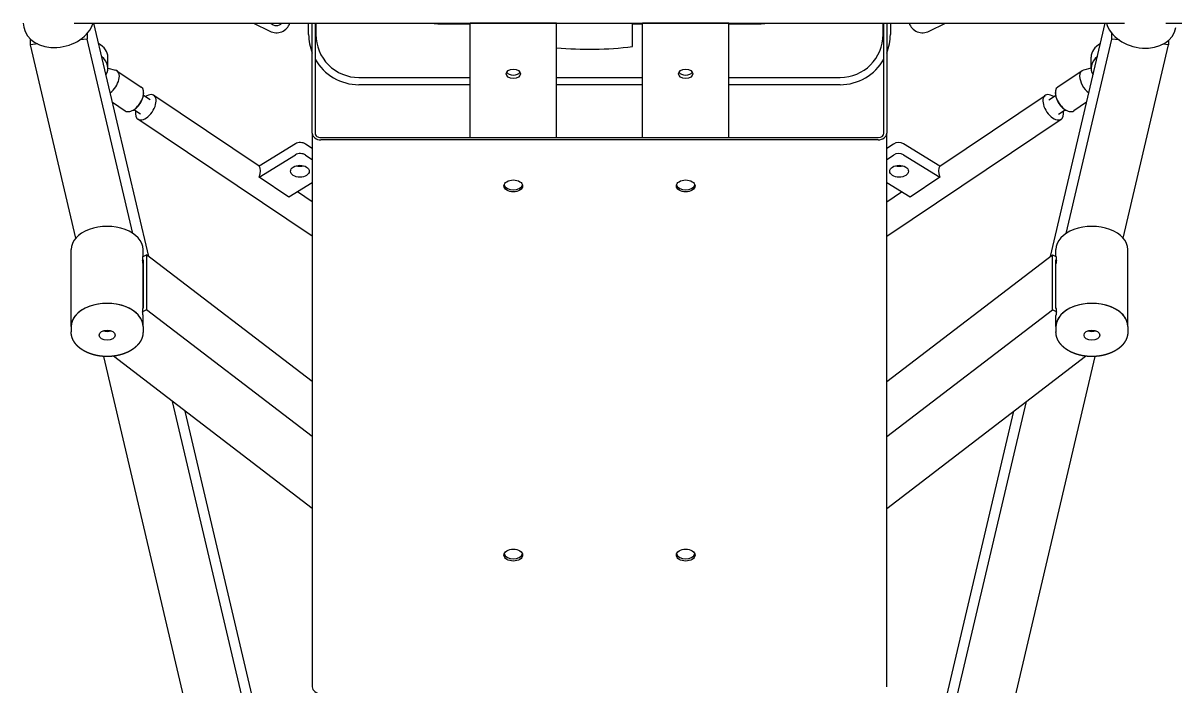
# Model space of a CAD drawing. Header units: millimetres. Extents: x -396 to 32754, y 354 to 22128.
# Drawn here: x 20243 to 21046, y 6956 to 7419 of the extents above; entities that cross this region are included whole.
import ezdxf

# ---------------------------------------------------------------- set-up
doc = ezdxf.new("R2010")
doc.units = ezdxf.units.MM
doc.layers.add('equipments', color=250, linetype='Continuous')
doc.layers.add('furniture', color=26, linetype='Continuous')

# ---------------------------------------------------------------- blocks, each defined once
blk = doc.blocks.new('Fit17')
at = {"layer": 'equipments'}
for p, q in [((-401.35, 1346.94), (-400.85, 1344.15)), ((-365.76, 1346.94), (365.55, 1346.94)), ((-313.89, 1184.42), (-352.14, 1346.94)), ((-240.87, 1346.94), (-229.47, 1341.24)), ((-202.5, 1339), (-202.5, 1346.94)), ((-200, 1270.18), (-200, 1346.94)), ((-198, 1346.94), (-198, 1270.18)), ((-197.5, 1346.94), (-197.5, 1339)), ((-112.5, 1346.5), (-90, 1346.5)), ((-30, 1346.94), (-90, 1346.94)), ((-90, 1267.12), (-90, 1346.94)), ((-30, 1267.12), (-30, 1346.94)), ((23, 1330.5), (23, 1346.94)), ((23, 1346.5), (30, 1346.5)), ((90, 1346.94), (30, 1346.94)), ((30, 1267.12), (30, 1346.94)), ((90, 1267.12), (90, 1346.94)), ((90, 1346.5), (112.5, 1346.5)), ((197.5, 1339), (197.5, 1346.94)), ((198, 1270.18), (198, 1346.94)), ((200, 1346.94), (200, 1270.18)), ((202.5, 1346.94), (202.5, 1339)), ((229.47, 1341.24), (240.87, 1346.94)), ((313.89, 1184.42), (352.14, 1346.94)), ((394.36, 1346.94), (450, 1346.94)), ((-396.25, 1331.85), (-396.25, 1335.85)), ((-356.7, 1335.7), (-361.86, 1335.2)), ((-356.7, 1339.69), (-356.7, 1335.7)), ((-324.87, 1200.42), (-356.7, 1335.7)), ((324.87, 1200.42), (356.7, 1335.7)), ((356.7, 1335.7), (356.7, 1339.85)), ((361.71, 1335.21), (356.7, 1335.7)), ((396.25, 1334.96), (396.25, 1331.85)), ((-391.1, 1332.35), (-396.25, 1331.85)), ((-364.56, 1197.18), (-396.25, 1331.85)), ((364.56, 1197.18), (396.25, 1331.85)), ((396.25, 1331.85), (392.24, 1332.24)), ((-342.27, 1315.53), (-342.27, 1323.19)), ((342.27, 1315.53), (342.27, 1323.19)), ((-342.27, 1315.48), (-336.97, 1314.19)), ((-335.95, 1313.74), (-319, 1302.36)), ((-167.5, 1309), (-90, 1309)), ((-30, 1309), (30, 1309)), ((90, 1309), (167.5, 1309)), ((335.95, 1313.74), (319, 1302.36)), ((342.27, 1315.48), (336.97, 1314.19)), ((-90, 1304), (-167.5, 1304)), ((30, 1304), (-30, 1304)), ((167.5, 1304), (90, 1304)), ((-312.93, 1293.47), (-317.5, 1296.54)), ((-317.37, 1297.78), (-317.36, 1298.22)), ((-236.92, 1247.28), (-310.35, 1296.56)), ((236.92, 1247.28), (310.35, 1296.56)), ((312.93, 1293.47), (317.5, 1296.54)), ((317.37, 1297.78), (317.36, 1298.22)), ((-339.16, 1291.81), (-330.15, 1285.76)), ((-325.29, 1285.99), (-325.69, 1285.81)), ((-319.62, 1283.51), (-324.19, 1286.58)), ((319.62, 1283.51), (324.19, 1286.58)), ((325.29, 1285.99), (325.69, 1285.81)), ((339.17, 1291.81), (330.15, 1285.76)), ((-200, 1198.41), (-321.5, 1279.96)), ((200, 1198.41), (321.5, 1279.96)), ((-200, 1270.18), (-200, 884.51)), ((200, 884.51), (200, 1270.18)), ((-211.75, 1262.77), (-237.03, 1247.21)), ((-200, 1259.53), (-204.68, 1262.67)), ((-194, 1267.12), (194, 1267.12)), ((194, 1265.58), (-194, 1265.58)), ((204.68, 1262.67), (200, 1259.53)), ((237.03, 1247.21), (211.75, 1262.77)), ((-237.03, 1239.55), (-211.75, 1255.11)), ((-204.68, 1255.01), (-200, 1251.86)), ((200, 1251.86), (204.68, 1255.01)), ((211.75, 1255.11), (237.03, 1239.55)), ((-237.03, 1247.18), (-237.03, 1247.21)), ((237.03, 1247.21), (237.03, 1247.18)), ((-237.03, 1239.55), (-237.03, 1239.57)), ((-216.28, 1225.62), (-237.03, 1239.55)), ((237.03, 1239.55), (216.28, 1225.62)), ((237.03, 1239.57), (237.03, 1239.55)), ((-200, 1235.64), (-216.28, 1225.62)), ((-200, 1222.5), (-210.21, 1229.35)), ((216.28, 1225.62), (200, 1235.64)), ((200, 1222.5), (210.21, 1229.35)), ((-367.83, 1135.62), (-367.83, 1189.24)), ((-317.83, 1184.16), (-317.83, 1189.24)), ((317.83, 1184.16), (317.83, 1189.24)), ((367.83, 1135.62), (367.83, 1189.24)), ((-318.11, 1184.01), (-315.32, 1185.51)), ((-318.11, 1184.01), (-318.11, 1181.71)), ((-318.11, 1181.71), (-317.62, 1181.97)), ((-317.62, 1181.97), (-317.62, 1148.27)), ((-200, 1097.17), (-315.32, 1185.51)), ((-315.32, 1185.51), (-315.32, 1147.21)), ((200, 1097.17), (315.32, 1185.51)), ((315.32, 1185.51), (318.11, 1184.01)), ((315.32, 1147.21), (315.32, 1185.51)), ((317.62, 1181.97), (318.11, 1181.71)), ((317.62, 1148.27), (317.62, 1181.97)), ((318.11, 1181.71), (318.11, 1184.01)), ((-317.83, 1148.16), (-317.83, 1179.29)), ((317.83, 1148.16), (317.83, 1179.29)), ((-317.62, 1148.27), (-318.11, 1148)), ((-318.11, 1148), (-318.11, 1145.7)), ((318.11, 1148), (317.62, 1148.27)), ((318.11, 1145.7), (318.11, 1148)), ((-315.32, 1147.21), (-318.11, 1145.7)), ((-317.83, 1135.62), (-317.83, 1143.28)), ((-200, 1058.87), (-315.32, 1147.21)), ((200, 1058.87), (315.32, 1147.21)), ((318.11, 1145.7), (315.32, 1147.21)), ((317.83, 1135.62), (317.83, 1143.28)), ((-367.83, 1135.62), (-367.83, 1131.79)), ((-317.83, 1135.62), (-317.83, 1131.79)), ((317.83, 1135.62), (317.83, 1131.79)), ((367.83, 1135.62), (367.83, 1131.79)), ((-270.33, 796.76), (-345.16, 1114.72)), ((-200, 1008.87), (-338.43, 1114.91)), ((200, 1008.87), (338.43, 1114.91)), ((270.33, 796.76), (345.16, 1114.72)), ((-229.57, 795.48), (-297.34, 1083.44)), ((-239.98, 870.36), (-288.54, 1076.7)), ((229.57, 795.48), (297.34, 1083.44)), ((239.98, 870.36), (288.54, 1076.7))]:
    blk.add_line(p, q, dxfattribs=at)
for centre, radius, start, end in [((-225, 1350.18), 10, 243.43493, 341.06393), ((-225, 1350.18), 5, 220.46814, 319.53183), ((-112.5, 1376.5), 30, 260.22863, 269.99998), ((112.5, 1376.5), 30, 269.99998, 279.77134), ((225, 1350.18), 10, 198.93604, 296.56504), ((-167.5, 1339), 35, 179.99998, 201.78677), ((-167.5, 1339), 30, 179.99998, 269.99998), ((167.5, 1339), 30, 269.99998, 359.99998), ((167.5, 1339), 35, 338.2132, 359.99998), ((-7, 1578.69), 250, 264.72131, 276.89209), ((-167.5, 1339), 35, 209.37491, 269.99998), ((167.5, 1339), 35, 269.99998, 330.62506)]:
    blk.add_arc(centre, radius, start, end, dxfattribs=at)
for centre, major_axis, ratio, start_param, end_param in [((-376.48, 1349.1), (24.21, 5.7), 0.757428, 3.101071, 5.869108), ((376.97, 1348.67), (24.21, -5.7), 0.757428, -2.750081, 0.040521), ((-362.27, 1323.19), (20, 0), 0.642788, 0, 0.83074), ((362.27, 1323.19), (20, 0), 0.642788, 2.310853, 3.141593), ((-362.27, 1315.53), (20, 0), 0.642788, -0.372891, 0.673153), ((362.27, 1315.53), (20, 0), 0.642788, 2.46844, 3.514483), ((-341.52, 1305.43), (5.57, 8.3), 0.55323, -2.146308, 0.200578), ((-60, 1311.58), (5, 0), 0.642788, 1.570796326794896, 7.853981633974482), ((-60, 1313.88), (5, 0), 0.642788, -2.775975, -0.365618), ((60, 1311.58), (5, 0), 0.642788, 1.570796326794896, 7.853981633974482), ((60, 1313.88), (5, 0), 0.642788, -2.775975, -0.365618), ((341.52, 1305.43), (5.57, -8.3), 0.55323, 2.941015, 3.830993), ((341.52, 1305.43), (5.57, -8.3), 0.55323, -2.452192, -0.995284), ((-324.57, 1294.06), (5.57, 8.3), 0.55323, -3.141593, 0), ((324.57, 1294.06), (5.57, -8.3), 0.55323, -3.141593, 0), ((-324.23, 1293.83), (5.29, 7.89), 0.55323, -2.415278, -0.726315), ((-315.93, 1288.26), (5.57, 8.3), 0.55323, 2.452192, 7.210481), ((315.93, 1288.26), (5.57, -8.3), 0.55323, 2.214297, 6.972586), ((324.23, 1293.83), (5.29, -7.89), 0.55323, -2.415278, -0.726315), ((-315.93, 1288.26), (5.57, 8.3), 0.55323, 2.214297, 2.452192), ((315.93, 1288.26), (5.57, -8.3), 0.55323, 0.689401, 0.927295), ((-194, 1270.18), (6, 0), 0.766044, -3.141593, -1.570796), ((-194, 1270.18), (4, 0), 0.766044, -3.141593, -1.570796), ((194, 1270.18), (6, 0), 0.766044, -1.570796, 0), ((194, 1270.18), (4, 0), 0.766044, -1.570796, 0), ((-208.29, 1260.45), (5, 0), 0.642788, 0.763832, 2.334629), ((208.3, 1260.45), (5, 0), 0.642788, 0.806964, 2.37776), ((-208.29, 1252.79), (5, 0), 0.642788, 0.763832, 2.334629), ((208.3, 1252.79), (5, 0), 0.642788, 0.806964, 2.37776), ((-243.3, 1239.52), (5.57, 8.3), 0.55323, -1.209037, -0.169765), ((-208.6, 1243.7), (6.5, 0), 0.642788, 1.570796329898982, 7.853981637078569), ((-208.6, 1251.36), (6.5, 0), 0.642788, -1.981767, -1.159826), ((208.6, 1243.7), (6.5, 0), 0.642788, 1.570796328989811, 7.853981636169397), ((208.6, 1251.36), (6.5, 0), 0.642788, -1.981767, -1.159826), ((243.3, 1239.52), (5.57, -8.3), 0.55323, -2.971828, -1.932556), ((-60, 1233.45), (6.5, 0), 0.642788, 1.570796326794897, 7.853981633974483), ((60, 1233.45), (6.5, 0), 0.642788, 1.570796326794897, 7.853981633974483), ((-60, 1234.98), (6.5, 0), 0.642788, -2.957203, -0.18439), ((60, 1234.98), (6.5, 0), 0.642788, -2.957203, -0.18439), ((-342.83, 1189.24), (25, 0), 0.642788, 0, 3.141593), ((342.83, 1189.24), (25, 0), 0.642788, 0, 3.141593), ((-342.83, 1179.29), (25, 0), 0.642788, 0, 0.151281), ((342.83, 1179.29), (25, 0), 0.642788, 2.990312, 3.141593), ((-342.83, 1135.62), (25, 0), 0.642788, 0.698132, 3.141593), ((-342.83, 1135.62), (25, 0), 0.642788, 0, 3.141593), ((342.83, 1135.62), (25, 0), 0.642788, 0.698132, 3.141593), ((342.83, 1135.62), (25, 0), 0.642788, 0, 3.141593), ((-342.83, 1135.62), (25, 0), 0.642788, 0, 0.698132), ((-342.83, 1143.28), (25, 0), 0.642788, 0, 0.151281), ((342.83, 1143.28), (25, 0), 0.642788, 2.990312, 3.141593), ((342.83, 1135.62), (25, 0), 0.642788, 0, 0.698132), ((-342.83, 1129.49), (5.5, 0), 0.642788, 1.570796326794897, 7.853981633974483), ((-342.83, 1135.62), (5.5, 0), 0.642788, -2.092984, -1.048608), ((342.83, 1129.49), (5.5, 0), 0.642788, 1.570796326794897, 7.853981633974483), ((342.83, 1135.62), (5.5, 0), 0.642788, -2.092984, -1.048608), ((-60, 976.33), (6.5, 0), 0.642788, 1.570796326794897, 7.853981633974483), ((60, 976.33), (6.5, 0), 0.642788, 1.570796326794897, 7.853981633974483), ((-60, 977.86), (6.5, 0), 0.642788, -2.957203, -0.18439), ((60, 977.86), (6.5, 0), 0.642788, -2.957203, -0.18439), ((-194, 884.51), (6, 0), 0.766044, -3.141593, -1.570796)]:
    blk.add_ellipse(centre, major_axis=major_axis, ratio=ratio, start_param=start_param, end_param=end_param, dxfattribs=at)
for points in [[(-367.82, 1131.54), (-367.83, 1131.79)], [(-317.83, 1131.79), (-317.83, 1131.53)], [(317.83, 1131.54), (317.83, 1131.79)], [(367.83, 1131.79), (367.82, 1131.53)], [(-367.82, 1131.28), (-367.82, 1131.54)], [(-367.8, 1131.03), (-367.82, 1131.28)], [(-367.78, 1130.77), (-367.8, 1131.03)], [(-367.76, 1130.52), (-367.78, 1130.77)], [(-367.73, 1130.27), (-367.76, 1130.52)], [(-367.7, 1130.01), (-367.73, 1130.27)], [(-367.66, 1129.76), (-367.7, 1130.01)], [(-367.61, 1129.51), (-367.66, 1129.76)], [(-367.56, 1129.26), (-367.61, 1129.51)], [(-367.5, 1129.01), (-367.56, 1129.26)], [(-367.44, 1128.76), (-367.5, 1129.01)], [(-367.38, 1128.51), (-367.44, 1128.76)], [(-367.31, 1128.27), (-367.38, 1128.51)], [(-367.23, 1128.02), (-367.31, 1128.27)], [(-367.15, 1127.78), (-367.23, 1128.02)], [(-367.06, 1127.53), (-367.15, 1127.78)], [(-366.97, 1127.29), (-367.06, 1127.53)], [(-366.86, 1127.01), (-366.97, 1127.29)], [(-366.74, 1126.72), (-366.86, 1127.01)], [(-366.61, 1126.44), (-366.74, 1126.72)], [(-366.47, 1126.16), (-366.61, 1126.44)], [(-366.33, 1125.89), (-366.47, 1126.16)], [(-366.19, 1125.61), (-366.33, 1125.89)], [(-366.03, 1125.34), (-366.19, 1125.61)], [(-365.87, 1125.07), (-366.03, 1125.34)], [(-365.71, 1124.81), (-365.87, 1125.07)], [(-365.54, 1124.54), (-365.71, 1124.81)], [(-365.36, 1124.28), (-365.54, 1124.54)], [(-365.18, 1124.03), (-365.36, 1124.28)], [(-364.99, 1123.77), (-365.18, 1124.03)], [(-364.79, 1123.52), (-364.99, 1123.77)], [(-320.65, 1123.8), (-320.82, 1123.57)], [(-320.47, 1124.03), (-320.65, 1123.8)], [(-320.31, 1124.27), (-320.47, 1124.03)], [(-320.15, 1124.5), (-320.31, 1124.27)], [(-319.99, 1124.74), (-320.15, 1124.5)], [(-319.84, 1124.98), (-319.99, 1124.74)], [(-319.69, 1125.22), (-319.84, 1124.98)], [(-319.55, 1125.47), (-319.69, 1125.22)], [(-319.41, 1125.71), (-319.55, 1125.47)], [(-319.28, 1125.96), (-319.41, 1125.71)], [(-319.15, 1126.22), (-319.28, 1125.96)], [(-319.03, 1126.47), (-319.15, 1126.22)], [(-318.91, 1126.72), (-319.03, 1126.47)], [(-318.81, 1126.97), (-318.91, 1126.72)], [(-318.71, 1127.21), (-318.81, 1126.97)], [(-318.62, 1127.46), (-318.71, 1127.21)], [(-318.53, 1127.7), (-318.62, 1127.46)], [(-318.45, 1127.95), (-318.53, 1127.7)], [(-318.37, 1128.2), (-318.45, 1127.95)], [(-318.29, 1128.45), (-318.37, 1128.2)], [(-318.22, 1128.7), (-318.29, 1128.45)], [(-318.16, 1128.96), (-318.22, 1128.7)], [(-318.1, 1129.21), (-318.16, 1128.96)], [(-318.05, 1129.47), (-318.1, 1129.21)], [(-318, 1129.72), (-318.05, 1129.47)], [(-317.96, 1129.98), (-318, 1129.72)], [(-317.93, 1130.24), (-317.96, 1129.98)], [(-317.9, 1130.49), (-317.93, 1130.24)], [(-317.87, 1130.75), (-317.9, 1130.49)], [(-317.85, 1131.01), (-317.87, 1130.75)], [(-317.84, 1131.27), (-317.85, 1131.01)], [(-317.83, 1131.53), (-317.84, 1131.27)], [(317.84, 1131.28), (317.83, 1131.54)], [(317.85, 1131.03), (317.84, 1131.28)], [(317.87, 1130.77), (317.85, 1131.03)], [(317.89, 1130.52), (317.87, 1130.77)], [(317.92, 1130.27), (317.89, 1130.52)], [(317.96, 1130.01), (317.92, 1130.27)], [(318, 1129.76), (317.96, 1130.01)], [(318.04, 1129.51), (318, 1129.76)], [(318.09, 1129.26), (318.04, 1129.51)], [(318.15, 1129.01), (318.09, 1129.26)], [(318.21, 1128.76), (318.15, 1129.01)], [(318.28, 1128.51), (318.21, 1128.76)], [(318.35, 1128.27), (318.28, 1128.51)], [(318.42, 1128.02), (318.35, 1128.27)], [(318.5, 1127.78), (318.42, 1128.02)], [(318.59, 1127.53), (318.5, 1127.78)], [(318.68, 1127.29), (318.59, 1127.53)], [(318.79, 1127.01), (318.68, 1127.29)], [(318.92, 1126.72), (318.79, 1127.01)], [(319.04, 1126.44), (318.92, 1126.72)], [(319.18, 1126.16), (319.04, 1126.44)], [(319.32, 1125.89), (319.18, 1126.16)], [(319.47, 1125.61), (319.32, 1125.89)], [(319.62, 1125.34), (319.47, 1125.61)], [(319.78, 1125.07), (319.62, 1125.34)], [(319.95, 1124.81), (319.78, 1125.07)], [(320.12, 1124.54), (319.95, 1124.81)], [(320.29, 1124.28), (320.12, 1124.54)], [(320.48, 1124.03), (320.29, 1124.28)], [(320.67, 1123.77), (320.48, 1124.03)], [(320.86, 1123.52), (320.67, 1123.77)], [(365.01, 1123.8), (364.83, 1123.57)], [(365.18, 1124.03), (365.01, 1123.8)], [(365.35, 1124.27), (365.18, 1124.03)], [(365.51, 1124.5), (365.35, 1124.27)], [(365.66, 1124.74), (365.51, 1124.5)], [(365.82, 1124.98), (365.66, 1124.74)], [(365.96, 1125.22), (365.82, 1124.98)], [(366.11, 1125.47), (365.96, 1125.22)], [(366.24, 1125.71), (366.11, 1125.47)], [(366.37, 1125.96), (366.24, 1125.71)], [(366.5, 1126.22), (366.37, 1125.96)], [(366.62, 1126.47), (366.5, 1126.22)], [(366.74, 1126.72), (366.62, 1126.47)], [(366.84, 1126.97), (366.74, 1126.72)], [(366.94, 1127.21), (366.84, 1126.97)], [(367.04, 1127.46), (366.94, 1127.21)], [(367.12, 1127.7), (367.04, 1127.46)], [(367.21, 1127.95), (367.12, 1127.7)], [(367.29, 1128.2), (367.21, 1127.95)], [(367.36, 1128.45), (367.29, 1128.2)], [(367.43, 1128.7), (367.36, 1128.45)], [(367.49, 1128.96), (367.43, 1128.7)], [(367.55, 1129.21), (367.49, 1128.96)], [(367.6, 1129.47), (367.55, 1129.21)], [(367.65, 1129.72), (367.6, 1129.47)], [(367.69, 1129.98), (367.65, 1129.72)], [(367.73, 1130.24), (367.69, 1129.98)], [(367.76, 1130.49), (367.73, 1130.24)], [(367.78, 1130.75), (367.76, 1130.49)], [(367.8, 1131.01), (367.78, 1130.75)], [(367.82, 1131.27), (367.8, 1131.01)], [(367.82, 1131.53), (367.82, 1131.27)], [(-364.59, 1123.27), (-364.79, 1123.52)], [(-364.39, 1123.03), (-364.59, 1123.27)], [(-364.17, 1122.79), (-364.39, 1123.03)], [(-363.96, 1122.55), (-364.17, 1122.79)], [(-363.74, 1122.31), (-363.96, 1122.55)], [(-363.51, 1122.08), (-363.74, 1122.31)], [(-363.27, 1121.84), (-363.51, 1122.08)], [(-363.02, 1121.61), (-363.27, 1121.84)], [(-362.77, 1121.38), (-363.02, 1121.61)], [(-362.52, 1121.15), (-362.77, 1121.38)], [(-362.26, 1120.92), (-362.52, 1121.15)], [(-361.99, 1120.7), (-362.26, 1120.92)], [(-361.72, 1120.49), (-361.99, 1120.7)], [(-361.44, 1120.27), (-361.72, 1120.49)], [(-361.16, 1120.06), (-361.44, 1120.27)], [(-360.88, 1119.86), (-361.16, 1120.06)], [(-360.59, 1119.66), (-360.88, 1119.86)], [(-360.29, 1119.46), (-360.59, 1119.66)], [(-360, 1119.26), (-360.29, 1119.46)], [(-359.69, 1119.07), (-360, 1119.26)], [(-359.39, 1118.88), (-359.69, 1119.07)], [(-359.08, 1118.7), (-359.39, 1118.88)], [(-358.76, 1118.52), (-359.08, 1118.7)], [(-358.44, 1118.34), (-358.76, 1118.52)], [(-358.12, 1118.17), (-358.44, 1118.34)], [(-357.79, 1118.01), (-358.12, 1118.17)], [(-357.46, 1117.84), (-357.79, 1118.01)], [(-357.13, 1117.68), (-357.46, 1117.84)], [(-356.79, 1117.52), (-357.13, 1117.68)], [(-356.45, 1117.37), (-356.79, 1117.52)], [(-356.11, 1117.22), (-356.45, 1117.37)], [(-355.76, 1117.08), (-356.11, 1117.22)], [(-355.41, 1116.94), (-355.76, 1117.08)], [(-355.06, 1116.8), (-355.41, 1116.94)], [(-354.7, 1116.67), (-355.06, 1116.8)], [(-354.35, 1116.54), (-354.7, 1116.67)], [(-353.98, 1116.42), (-354.35, 1116.54)], [(-353.62, 1116.3), (-353.98, 1116.42)], [(-353.25, 1116.18), (-353.62, 1116.3)], [(-352.88, 1116.07), (-353.25, 1116.18)], [(-352.51, 1115.96), (-352.88, 1116.07)], [(-352.14, 1115.86), (-352.51, 1115.96)], [(-351.76, 1115.76), (-352.14, 1115.86)], [(-351.38, 1115.66), (-351.76, 1115.76)], [(-333.66, 1115.82), (-334.04, 1115.72)], [(-333.28, 1115.92), (-333.66, 1115.82)], [(-332.91, 1116.03), (-333.28, 1115.92)], [(-332.54, 1116.14), (-332.91, 1116.03)], [(-332.17, 1116.25), (-332.54, 1116.14)], [(-331.81, 1116.37), (-332.17, 1116.25)], [(-331.44, 1116.49), (-331.81, 1116.37)], [(-331.08, 1116.62), (-331.44, 1116.49)], [(-330.73, 1116.75), (-331.08, 1116.62)], [(-330.37, 1116.89), (-330.73, 1116.75)], [(-330.02, 1117.03), (-330.37, 1116.89)], [(-329.67, 1117.17), (-330.02, 1117.03)], [(-329.33, 1117.31), (-329.67, 1117.17)], [(-328.99, 1117.47), (-329.33, 1117.31)], [(-328.65, 1117.62), (-328.99, 1117.47)], [(-328.32, 1117.78), (-328.65, 1117.62)], [(-327.99, 1117.94), (-328.32, 1117.78)], [(-327.66, 1118.11), (-327.99, 1117.94)], [(-327.35, 1118.27), (-327.66, 1118.11)], [(-327.04, 1118.44), (-327.35, 1118.27)], [(-326.73, 1118.61), (-327.04, 1118.44)], [(-326.43, 1118.78), (-326.73, 1118.61)], [(-326.14, 1118.96), (-326.43, 1118.78)], [(-325.84, 1119.14), (-326.14, 1118.96)], [(-325.55, 1119.33), (-325.84, 1119.14)], [(-325.27, 1119.52), (-325.55, 1119.33)], [(-324.99, 1119.71), (-325.27, 1119.52)], [(-324.71, 1119.91), (-324.99, 1119.71)], [(-324.43, 1120.1), (-324.71, 1119.91)], [(-324.17, 1120.31), (-324.43, 1120.1)], [(-323.9, 1120.51), (-324.17, 1120.31)], [(-323.64, 1120.72), (-323.9, 1120.51)], [(-323.38, 1120.93), (-323.64, 1120.72)], [(-323.13, 1121.15), (-323.38, 1120.93)], [(-322.89, 1121.37), (-323.13, 1121.15)], [(-322.65, 1121.59), (-322.89, 1121.37)], [(-322.41, 1121.82), (-322.65, 1121.59)], [(-322.18, 1122.05), (-322.41, 1121.82)], [(-321.97, 1122.26), (-322.18, 1122.05)], [(-321.77, 1122.47), (-321.97, 1122.26)], [(-321.57, 1122.68), (-321.77, 1122.47)], [(-321.38, 1122.9), (-321.57, 1122.68)], [(-321.19, 1123.12), (-321.38, 1122.9)], [(-321, 1123.35), (-321.19, 1123.12)], [(-320.82, 1123.57), (-321, 1123.35)], [(321.06, 1123.27), (320.86, 1123.52)], [(321.27, 1123.03), (321.06, 1123.27)], [(321.48, 1122.79), (321.27, 1123.03)], [(321.69, 1122.55), (321.48, 1122.79)], [(321.92, 1122.31), (321.69, 1122.55)], [(322.14, 1122.08), (321.92, 1122.31)], [(322.38, 1121.84), (322.14, 1122.08)], [(322.63, 1121.61), (322.38, 1121.84)], [(322.88, 1121.38), (322.63, 1121.61)], [(323.14, 1121.15), (322.88, 1121.38)], [(323.4, 1120.92), (323.14, 1121.15)], [(323.66, 1120.7), (323.4, 1120.92)], [(323.93, 1120.49), (323.66, 1120.7)], [(324.21, 1120.27), (323.93, 1120.49)], [(324.49, 1120.06), (324.21, 1120.27)], [(324.78, 1119.86), (324.49, 1120.06)], [(325.07, 1119.65), (324.78, 1119.86)], [(325.36, 1119.46), (325.07, 1119.65)], [(325.66, 1119.26), (325.36, 1119.46)], [(325.96, 1119.07), (325.66, 1119.26)], [(326.27, 1118.88), (325.96, 1119.07)], [(326.58, 1118.7), (326.27, 1118.88)], [(326.89, 1118.52), (326.58, 1118.7)], [(327.21, 1118.34), (326.89, 1118.52)], [(327.53, 1118.17), (327.21, 1118.34)], [(327.86, 1118), (327.53, 1118.17)], [(328.19, 1117.84), (327.86, 1118)], [(328.52, 1117.68), (328.19, 1117.84)], [(328.86, 1117.52), (328.52, 1117.68)], [(329.2, 1117.37), (328.86, 1117.52)], [(329.54, 1117.22), (329.2, 1117.37)], [(329.89, 1117.08), (329.54, 1117.22)], [(330.24, 1116.94), (329.89, 1117.08)], [(330.59, 1116.8), (330.24, 1116.94)], [(330.95, 1116.67), (330.59, 1116.8)], [(331.31, 1116.54), (330.95, 1116.67)], [(331.67, 1116.42), (331.31, 1116.54)], [(332.03, 1116.3), (331.67, 1116.42)], [(332.4, 1116.18), (332.03, 1116.3)], [(332.77, 1116.07), (332.4, 1116.18)], [(333.14, 1115.96), (332.77, 1116.07)], [(333.52, 1115.86), (333.14, 1115.96)], [(333.89, 1115.76), (333.52, 1115.86)], [(334.27, 1115.66), (333.89, 1115.76)], [(352, 1115.82), (351.62, 1115.72)], [(352.37, 1115.92), (352, 1115.82)], [(352.74, 1116.03), (352.37, 1115.92)], [(353.11, 1116.14), (352.74, 1116.03)], [(353.48, 1116.25), (353.11, 1116.14)], [(353.85, 1116.37), (353.48, 1116.25)], [(354.21, 1116.49), (353.85, 1116.37)], [(354.57, 1116.62), (354.21, 1116.49)], [(354.93, 1116.75), (354.57, 1116.62)], [(355.28, 1116.89), (354.93, 1116.75)], [(355.63, 1117.03), (355.28, 1116.89)], [(355.98, 1117.17), (355.63, 1117.03)], [(356.32, 1117.31), (355.98, 1117.17)], [(356.66, 1117.47), (356.32, 1117.31)], [(357, 1117.62), (356.66, 1117.47)], [(357.34, 1117.78), (357, 1117.62)], [(357.67, 1117.94), (357.34, 1117.78)], [(358, 1118.11), (357.67, 1117.94)], [(358.31, 1118.27), (358, 1118.11)], [(358.62, 1118.44), (358.31, 1118.27)], [(358.92, 1118.61), (358.62, 1118.44)], [(359.22, 1118.78), (358.92, 1118.61)], [(359.52, 1118.96), (359.22, 1118.78)], [(359.81, 1119.14), (359.52, 1118.96)], [(360.1, 1119.33), (359.81, 1119.14)], [(360.39, 1119.52), (360.1, 1119.33)], [(360.67, 1119.71), (360.39, 1119.52)], [(360.95, 1119.91), (360.67, 1119.71)], [(361.22, 1120.1), (360.95, 1119.91)], [(361.49, 1120.31), (361.22, 1120.1)], [(361.75, 1120.51), (361.49, 1120.31)], [(362.01, 1120.72), (361.75, 1120.51)], [(362.27, 1120.93), (362.01, 1120.72)], [(362.52, 1121.15), (362.27, 1120.93)], [(362.77, 1121.37), (362.52, 1121.15)], [(363.01, 1121.59), (362.77, 1121.37)], [(363.25, 1121.82), (363.01, 1121.59)], [(363.48, 1122.05), (363.25, 1121.82)], [(363.68, 1122.26), (363.48, 1122.05)], [(363.89, 1122.47), (363.68, 1122.26)], [(364.08, 1122.68), (363.89, 1122.47)], [(364.28, 1122.9), (364.08, 1122.68)], [(364.47, 1123.12), (364.28, 1122.9)], [(364.65, 1123.35), (364.47, 1123.12)], [(364.83, 1123.57), (364.65, 1123.35)], [(-351, 1115.57), (-351.38, 1115.66)], [(-350.62, 1115.49), (-351, 1115.57)], [(-350.23, 1115.4), (-350.62, 1115.49)], [(-349.85, 1115.33), (-350.23, 1115.4)], [(-349.46, 1115.25), (-349.85, 1115.33)], [(-349.07, 1115.18), (-349.46, 1115.25)], [(-348.68, 1115.12), (-349.07, 1115.18)], [(-348.29, 1115.06), (-348.68, 1115.12)], [(-347.9, 1115), (-348.29, 1115.06)], [(-347.5, 1114.95), (-347.9, 1115)], [(-347.11, 1114.9), (-347.5, 1114.95)], [(-346.71, 1114.85), (-347.11, 1114.9)], [(-346.31, 1114.81), (-346.71, 1114.85)], [(-345.92, 1114.78), (-346.31, 1114.81)], [(-345.52, 1114.75), (-345.92, 1114.78)], [(-345.12, 1114.72), (-345.52, 1114.75)], [(-344.72, 1114.7), (-345.12, 1114.72)], [(-344.32, 1114.68), (-344.72, 1114.7)], [(-343.92, 1114.67), (-344.32, 1114.68)], [(-343.51, 1114.66), (-343.92, 1114.67)], [(-343.11, 1114.65), (-343.51, 1114.66)], [(-342.71, 1114.65), (-343.11, 1114.65)], [(-342.31, 1114.65), (-342.71, 1114.65)], [(-341.91, 1114.66), (-342.31, 1114.65)], [(-341.5, 1114.67), (-341.91, 1114.66)], [(-341.1, 1114.69), (-341.5, 1114.67)], [(-340.7, 1114.71), (-341.1, 1114.69)], [(-340.3, 1114.74), (-340.7, 1114.71)], [(-339.9, 1114.76), (-340.3, 1114.74)], [(-339.5, 1114.8), (-339.9, 1114.76)], [(-339.1, 1114.84), (-339.5, 1114.8)], [(-338.7, 1114.88), (-339.1, 1114.84)], [(-338.31, 1114.93), (-338.7, 1114.88)], [(-337.91, 1114.98), (-338.31, 1114.93)], [(-337.52, 1115.03), (-337.91, 1114.98)], [(-337.12, 1115.09), (-337.52, 1115.03)], [(-336.73, 1115.16), (-337.12, 1115.09)], [(-336.34, 1115.22), (-336.73, 1115.16)], [(-335.95, 1115.3), (-336.34, 1115.22)], [(-335.56, 1115.37), (-335.95, 1115.3)], [(-335.18, 1115.45), (-335.56, 1115.37)], [(-334.8, 1115.54), (-335.18, 1115.45)], [(-334.41, 1115.63), (-334.8, 1115.54)], [(-334.04, 1115.72), (-334.41, 1115.63)], [(334.65, 1115.57), (334.27, 1115.66)], [(335.04, 1115.49), (334.65, 1115.57)], [(335.42, 1115.4), (335.04, 1115.49)], [(335.8, 1115.33), (335.42, 1115.4)], [(336.19, 1115.25), (335.8, 1115.33)], [(336.58, 1115.18), (336.19, 1115.25)], [(336.97, 1115.12), (336.58, 1115.18)], [(337.36, 1115.06), (336.97, 1115.12)], [(337.76, 1115), (337.36, 1115.06)], [(338.15, 1114.95), (337.76, 1115)], [(338.55, 1114.9), (338.15, 1114.95)], [(338.94, 1114.85), (338.55, 1114.9)], [(339.34, 1114.81), (338.94, 1114.85)], [(339.74, 1114.78), (339.34, 1114.81)], [(340.14, 1114.75), (339.74, 1114.78)], [(340.54, 1114.72), (340.14, 1114.75)], [(340.94, 1114.7), (340.54, 1114.72)], [(341.34, 1114.68), (340.94, 1114.7)], [(341.74, 1114.67), (341.34, 1114.68)], [(342.14, 1114.66), (341.74, 1114.67)], [(342.54, 1114.65), (342.14, 1114.66)], [(342.94, 1114.65), (342.54, 1114.65)], [(343.34, 1114.65), (342.94, 1114.65)], [(343.75, 1114.66), (343.34, 1114.65)], [(344.15, 1114.67), (343.75, 1114.66)], [(344.55, 1114.69), (344.15, 1114.67)], [(344.95, 1114.71), (344.55, 1114.69)], [(345.35, 1114.74), (344.95, 1114.71)], [(345.75, 1114.76), (345.35, 1114.74)], [(346.15, 1114.8), (345.75, 1114.76)], [(346.55, 1114.84), (346.15, 1114.8)], [(346.95, 1114.88), (346.55, 1114.84)], [(347.35, 1114.93), (346.95, 1114.88)], [(347.74, 1114.98), (347.35, 1114.93)], [(348.14, 1115.03), (347.74, 1114.98)], [(348.53, 1115.09), (348.14, 1115.03)], [(348.92, 1115.16), (348.53, 1115.09)], [(349.31, 1115.22), (348.92, 1115.16)], [(349.7, 1115.3), (349.31, 1115.22)], [(350.09, 1115.37), (349.7, 1115.3)], [(350.47, 1115.45), (350.09, 1115.37)], [(350.86, 1115.54), (350.47, 1115.45)], [(351.24, 1115.63), (350.86, 1115.54)], [(351.62, 1115.72), (351.24, 1115.63)]]:
    blk.add_open_spline(points, degree=1, dxfattribs=at)

msp = doc.modelspace()

# ---------------------------------------------------------------- block references
at = {"layer": 'furniture'}
msp.add_blockref('Fit17', (20644.31, 6071.85), dxfattribs=at)

doc.saveas('drawing.dxf')
